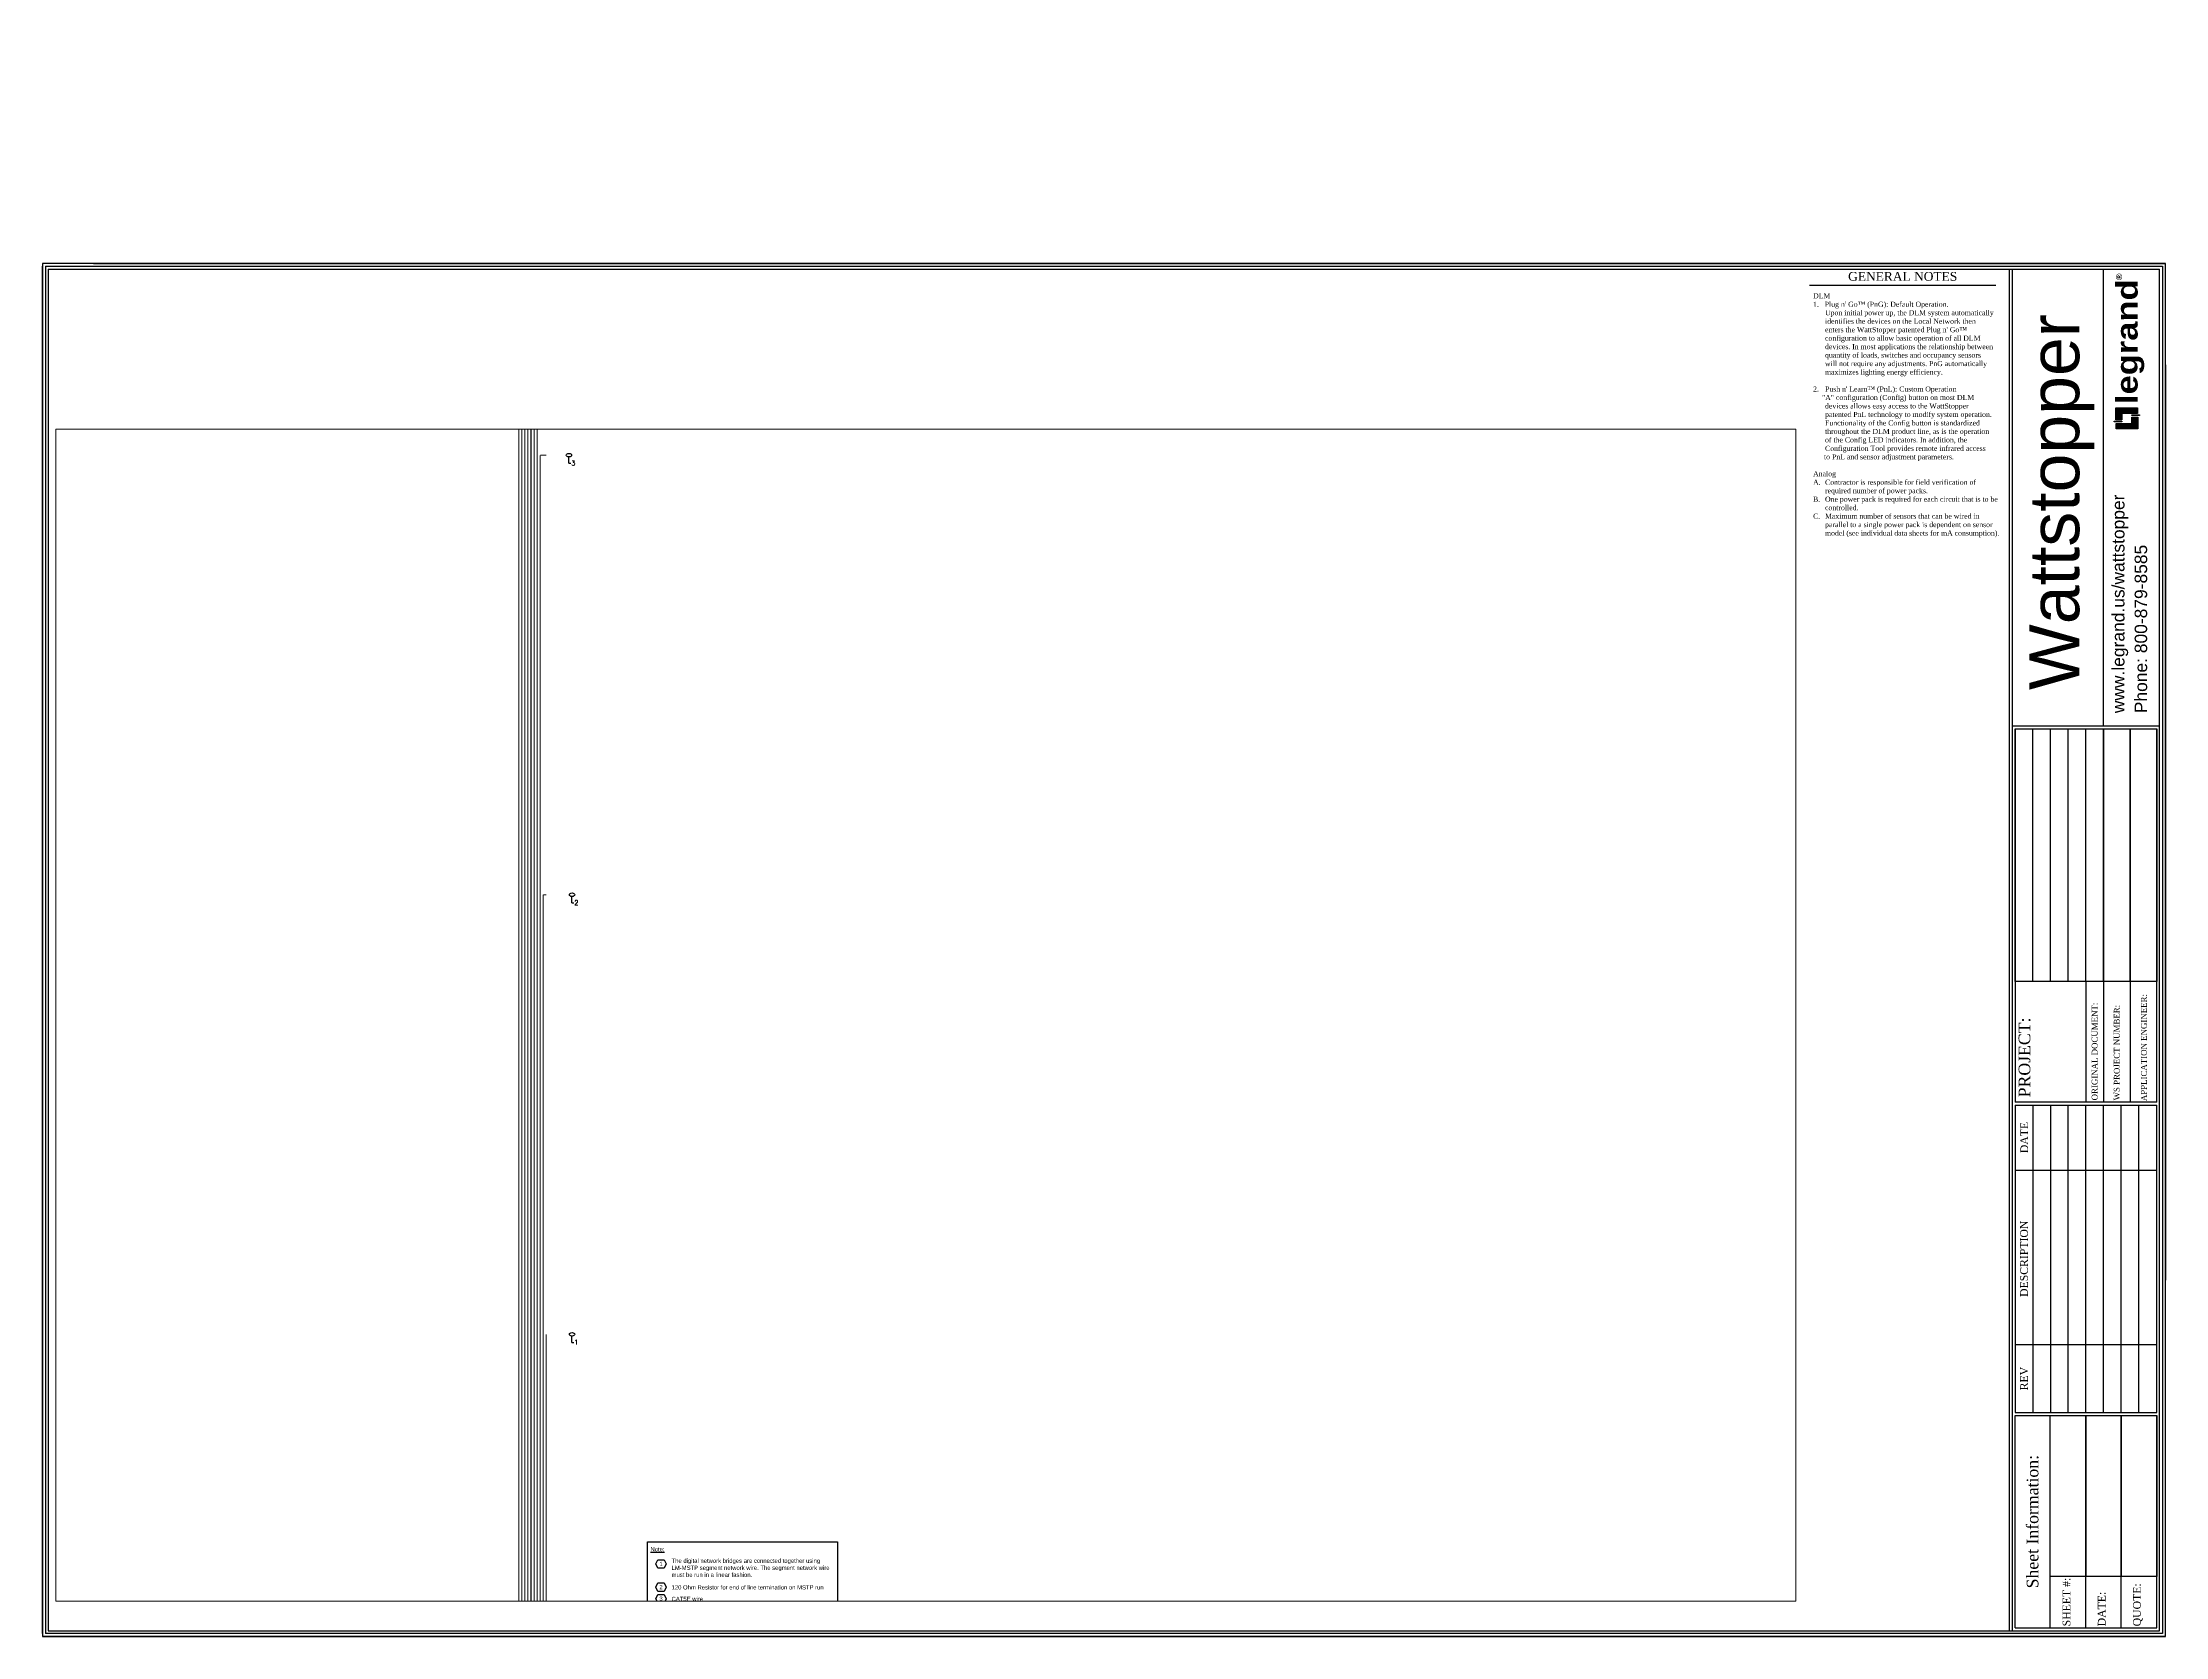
# Paper-space layout 'COMPANY 22 X 34' of a CAD drawing. Header units: inches. Extents: x 10.6 to 44.6, y 10.8 to 36.3.
# The model-space entities are those that its viewports show. They can reach past a viewport. Long polylines and large blocks are cut down to what shows.
import ezdxf
from ezdxf.enums import TextEntityAlignment as Align

# ---------------------------------------------------------------- set-up
doc = ezdxf.new("R2010")
doc.units = ezdxf.units.IN
doc.header["$MEASUREMENT"] = 0
doc.linetypes.add('DASHED', pattern=[0.75, 0.5, -0.25])
doc.linetypes.add('HIDDEN', pattern=[0.375, 0.25, -0.125])
for name, color, linetype in [('_TW_DLM_Analog_Mix', 160, 'Continuous'), ('_WS_120_OHM', 160, 'Continuous'), ('_WS_18_AWG', 7, 'Continuous'), ('_WS_20_AWG', 7, 'Continuous'), ('_WS_CAT5E', 3, 'Continuous'), ('_WS_MSTP', 160, 'HIDDEN'), ('_WS_WattStopper', 160, 'Continuous'), ('Riser', 7, 'Continuous')]:
    doc.layers.add(name, color=color, linetype=linetype)
doc.layers.add('_WS_Viewport', color=7, linetype='Continuous', plot=False)
doc.styles.add('Arial', font='arial.ttf', dxfattribs={"height": 0.1875})
doc.styles.add('Legrand', font='ariblk.ttf', dxfattribs={"height": 0.1875})
doc.styles.get("Standard").update_dxf_attribs({"font": 'arial.ttf'})
doc.styles.add('WS8th', font='complex.shx', dxfattribs={"height": 0.1875})
doc.styles.add('WSTB', font='times.ttf')

# ---------------------------------------------------------------- blocks, each defined once
blk = doc.blocks.new('*U248')
at = {"layer": '_WS_WattStopper'}
h = blk.add_hatch(color=256, dxfattribs=at)
h.dxf.hatch_style = 1
h.paths.add_polyline_path([(33.556, 19.349), (33.556, 19.537), (33.462, 19.537), (33.462, 19.436), (33.208, 19.436), (33.208, 19.349)])
h.paths.add_polyline_path([(33.461, 19.573), (33.461, 19.56), (33.584, 19.56), (33.584, 19.573)])
h.paths.add_polyline_path([(33.302, 19.459), (33.302, 19.472), (33.178, 19.472), (33.178, 19.459)])
h.paths.add_polyline_path([(33.3, 19.596), (33.554, 19.596), (33.554, 19.683), (33.207, 19.683), (33.207, 19.495), (33.3, 19.495)])
at = {"layer": '_TW_DLM_Analog_Mix', "const_width": 0.0213}
blk.add_lwpolyline([(28.298, 21.649), (31.284, 21.649)], dxfattribs=at)
at = {"layer": '_WS_WattStopper', "linetype": 'Continuous'}
for p, q in [((34, 22), (0, 22)), ((0, 22), (0, 0)), ((0, 0.047), (0, 21.953)), ((0.047, 21.953), (0.047, 0.047)), ((0.047, 21.953), (33.953, 21.953)), ((0.094, 21.906), (33.906, 21.906)), ((0.094, 21.906), (0.094, 0.094)), ((0.817, 22), (34, 22))]:
    blk.add_line(p, q, dxfattribs=at)
at = {"layer": '_WS_WattStopper'}
for p, q in [((31.496, 21.906), (31.496, 0.094)), ((31.543, 21.906), (31.543, 0.094)), ((33.007, 14.592), (33.007, 21.906)), ((33.906, 0.094), (33.906, 21.906)), ((33.953, 21.953), (33.953, 0.047)), ((34, 0), (34, 22)), ((34, 20.373), (34, 5.711)), ((31.543, 14.592), (33.906, 14.592)), ((31.59, 14.545), (33.859, 14.545)), ((31.59, 14.545), (31.59, 8.562)), ((31.874, 10.494), (31.874, 14.545)), ((32.157, 10.494), (32.157, 14.545)), ((32.44, 10.494), (32.44, 14.545)), ((32.724, 10.494), (32.724, 14.545)), ((33.859, 8.562), (33.859, 14.545)), ((32.724, 10.494), (32.724, 8.562)), ((33.007, 10.494), (33.007, 8.562)), ((33.433, 10.494), (33.433, 8.562)), ((33.859, 8.562), (31.59, 8.562)), ((31.59, 8.515), (33.859, 8.515)), ((31.59, 8.515), (31.59, 3.588)), ((31.879, 3.588), (31.879, 8.515)), ((32.161, 3.588), (32.161, 8.515)), ((32.443, 3.588), (32.443, 8.515)), ((32.725, 3.588), (32.725, 8.515)), ((33.007, 3.588), (33.007, 8.515)), ((33.289, 3.588), (33.289, 8.515)), ((33.571, 3.588), (33.571, 8.515)), ((33.859, 3.588), (33.859, 8.515)), ((31.59, 7.474), (33.859, 7.474)), ((31.59, 4.677), (33.859, 4.677)), ((31.59, 3.588), (33.859, 3.588)), ((31.59, 3.541), (33.859, 3.541)), ((31.59, 0.141), (31.59, 3.541)), ((32.154, 0.141), (32.154, 3.541)), ((32.154, 0.141), (32.154, 3.541)), ((32.725, 0.141), (32.725, 3.541)), ((32.725, 0.141), (32.725, 3.541)), ((33.289, 0.141), (33.289, 3.541)), ((33.859, 0.141), (33.859, 3.541)), ((33.859, 0.141), (33.859, 3.541)), ((0, 0), (34, 0)), ((33.953, 0.047), (0.047, 0.047)), ((0.094, 0.094), (33.906, 0.094)), ((31.59, 0.141), (33.859, 0.141)), ((34, 0), (0, 0))]:
    blk.add_line(p, q, dxfattribs=at)
for points in [[(33.302, 19.472), (33.302, 19.459), (33.178, 19.459), (33.178, 19.472)], [(33.3, 19.596), (33.3, 19.495), (33.207, 19.495), (33.207, 19.683), (33.554, 19.683), (33.554, 19.596)], [(33.462, 19.436), (33.462, 19.537), (33.556, 19.537), (33.556, 19.349), (33.208, 19.349), (33.208, 19.436)], [(33.461, 19.56), (33.461, 19.573), (33.584, 19.573), (33.584, 19.56)], [(31.59, 14.545), (33.007, 14.545), (33.007, 10.494), (31.59, 10.494)], [(33.007, 14.545), (33.433, 14.545), (33.433, 10.494), (33.007, 10.494)], [(33.433, 14.545), (33.859, 14.545), (33.859, 10.494), (33.433, 10.494)]]:
    blk.add_lwpolyline(points, close=True, dxfattribs=at)
for points in [[(32.725, 3.541), (32.725, 0.962), (32.154, 0.962), (32.154, 3.541)], [(33.289, 3.541), (33.289, 0.962), (32.725, 0.962), (32.725, 3.541)], [(33.859, 3.541), (33.859, 0.962), (33.289, 0.962), (33.289, 3.541)]]:
    blk.add_lwpolyline(points, dxfattribs=at)
at = {"insert": (13.845, 25.539), "char_height": 0.18, "attachment_point": 6}
blk.add_mtext('\\A1;', dxfattribs=at)
at = {"layer": '_TW_DLM_Analog_Mix', "style": 'WSTB'}
blk.add_text('GENERAL NOTES', height=0.14221, dxfattribs=at).set_placement((29.791, 21.72), align=Align.CENTER)
at = {"layer": '_TW_DLM_Analog_Mix', "linetype": 'Continuous', "insert": (28.356, 21.521), "char_height": 0.081447, "width": 2.86234, "attachment_point": 1, "style": 'WSTB'}
blk.add_mtext('DLM\\P1.   Plug n\' Go™ (PnG): Default Operation. \\P\\pl0.1912,t0.1912;Upon initial power up, the DLM system automatically identifies the devices on the Local Network then enters the WattStopper patented Plug n\' Go™ configuration to allow basic operation of all DLM devices. In most applications the relationship between quantity of loads, switches and occupancy sensors will not require any adjustments. PnG automatically maximizes lighting energy efficiency.\\P\\pl0;\\P\\pi-0.1912,l0.1912;2.^IPush n\' Learn™ (PnL): Custom Operation  \\P\\pi-0.0478;"A" configuration (Config) button on most DLM devices allows easy access to the WattStopper patented PnL technology to modify system operation. Functionality of the Config button is standardized throughout the DLM product line, as is the operation of the Config LED indicators. In addition, the Configuration Tool provides remote infrared access \\P to PnL and sensor adjustment parameters.\\P\\P\\pi0,l0,tz;Analog\\P\\pi-0.19119,l0.19119,t0.19119,0.28678;A.^IContractor is responsible for field verification of \\P\\pi0,t0.28678;required number of power packs.\\P\\pi-0.19119,t0.19119,0.28678;B.^IOne power pack is required for each circuit that is to be \\P\\pi0,t0.28678;controlled.\\P\\pi-0.19119,t0.19119,0.28678;C.^IMaximum number of sensors that can be wired in \\P\\pi0,t0.28678;parallel to a single power pack is dependent on sensor \\Pmodel (see individual data sheets for mA consumption).', dxfattribs=at)
at = {"layer": '_WS_WattStopper', "style": 'Legrand'}
blk.add_text('®', height=0.094, rotation=90, dxfattribs=at).set_placement((33.304, 21.728))
blk.add_text('legrand', height=0.3457, rotation=90, dxfattribs=at).set_placement((33.381, 19.746), align=Align.MIDDLE_LEFT)
at = {"layer": '_WS_WattStopper', "rotation": 90}
for s, width, gutter_width, heights, insert, char_height, attachment_point, style in [('\\A2;{\\fArial|b0|i0|c0|p34;\\H5.3333x;Wattstopper}', 0.68888, 0.938, [0], (32.339, 18.176), 0.15, 5, 'Arial'), ('\\A2;{\\fArial|b0|i0|c0|p34;\\H5.3333x;www.legrand.us/wattstopper}', 6.42662, 0.938, [0], (33.273, 14.793), 0.03743, 4, 'WS8th'), ('\\A2;{\\fArial|b0|i0|c0|p34;\\H5.3333x;Phone: 800-879-8585}', 6.42662, 0.938, [0], (33.607, 14.793), 0.03743, 4, 'WS8th'), ('APPLICATION ENGINEER:', 1.86507, 1, [0.103], (33.607, 8.578), 0.09396, 1, 'WSTB'), ('PROJECT:', 1.42207, 1, [0], (31.647, 9.278), 0.188, 2, 'WSTB'), ('ORIGINAL DOCUMENT:', 1.87558, 1, [0], (32.818, 8.59), 0.09399, 1, 'WSTB'), ('WS PROJECT NUMBER:', 1.87558, 1, [0], (33.172, 8.59), 0.09399, 1, 'WSTB'), ('DATE', 0.92998, 1, [0], (31.738, 7.995), 0.1244, 5, 'WSTB'), ('DESCRIPTION', 0.92998, 1, [0], (31.735, 6.052), 0.12436, 5, 'WSTB'), ('REV', 0.92998, 1, [0], (31.735, 4.133), 0.1244, 5, 'WSTB'), ('Sheet Information:', 2.39584, 1, [0], (31.872, 1.841), 0.188, 5, 'WSTB'), ('SHEET #:', 3.24622, 1, [0], (32.352, 0.164), 0.1244, 1, 'WSTB'), ('DATE:', 3.24622, 1, [0], (32.916, 0.164), 0.1244, 1, 'WSTB'), ('QUOTE:', 3.24622, 1, [0], (33.48, 0.164), 0.1244, 1, 'WSTB')]:
    blk.add_mtext_dynamic_manual_height_columns(s, width=width, gutter_width=gutter_width, heights=heights, dxfattribs=dict(at, insert=insert, char_height=char_height, attachment_point=attachment_point, style=style))
at = {"layer": '_WS_WattStopper', "style": 'WSTB'}
for tag, height, p in [('PROJECT1', 0.141, (31.732, 12.519)), ('PROJECT2', 0.141, (32.015, 12.519)), ('PROJECT3', 0.141, (32.299, 12.519)), ('PROJECT4', 0.141, (32.582, 12.519)), ('DOCUMENT', 0.141, (32.865, 12.519)), ('PRJB', 0.141, (33.22, 12.519)), ('NAME', 0.141, (33.646, 12.519)), ('REVISION_1', 0.089, (32.02, 7.995)), ('REVISION_2', 0.089, (32.302, 7.995)), ('REVISION_3', 0.089, (32.584, 7.995)), ('REVISION_4', 0.089, (32.866, 7.995)), ('REVISION_5', 0.089, (33.145, 7.995)), ('REVISION_6', 0.089, (33.43, 7.995)), ('REVISION_7', 0.089, (33.712, 7.995)), ('REVISION_1_DESC', 0.089, (32.02, 6.052)), ('REVISION_2_DESC', 0.089, (32.302, 6.052)), ('REVISION_3_DESC', 0.089, (32.584, 6.052)), ('REVISION_4_DESC', 0.089, (32.866, 6.052)), ('REVISION_5_DESC', 0.089, (33.148, 6.052)), ('REVISION_6_DESC', 0.089, (33.43, 6.052)), ('SHEET', 0.141, (32.436, 2.252)), ('DATE', 0.141, (33.007, 2.252)), ('QUOTE', 0.141, (33.571, 2.252))]:
    blk.add_attdef(tag, text='', height=height, rotation=90, dxfattribs=at).set_placement(p, align=Align.MIDDLE_CENTER)
blk = doc.blocks.new('_HEX_NOTE_2')
at = {"color": 0, "linetype": 'Continuous'}
for p, q in [((-0.3, 0), (-0.18, 0.24)), ((-0.18, -0.24), (-0.3, 0)), ((-0.18, 0.24), (0.18, 0.24)), ((0.18, 0.24), (0.3, 0)), ((0.3, 0), (0.18, -0.24)), ((0.18, -0.24), (-0.18, -0.24))]:
    blk.add_line(p, q, dxfattribs=at)
at = {"color": 0, "style": 'Arial'}
blk.add_text('2', height=0.24, dxfattribs=at).set_placement((0, 0), align=Align.MIDDLE_CENTER)
blk = doc.blocks.new('_HEX_NOTE_3')
at = {"color": 0, "linetype": 'Continuous'}
for p, q in [((-0.3, 0), (-0.18, 0.24)), ((-0.18, -0.24), (-0.3, 0)), ((-0.18, 0.24), (0.18, 0.24)), ((0.18, 0.24), (0.3, 0)), ((0.3, 0), (0.18, -0.24)), ((0.18, -0.24), (-0.18, -0.24))]:
    blk.add_line(p, q, dxfattribs=at)
at = {"color": 0, "style": 'Arial'}
blk.add_text('3', height=0.24, dxfattribs=at).set_placement((0, 0), align=Align.MIDDLE_CENTER)
blk = doc.blocks.new('_HEX_NOTE_4')
at = {"color": 0, "linetype": 'Continuous'}
for p, q in [((-0.3, 0), (-0.18, 0.24)), ((-0.18, -0.24), (-0.3, 0)), ((-0.18, 0.24), (0.18, 0.24)), ((0.18, 0.24), (0.3, 0)), ((0.3, 0), (0.18, -0.24)), ((0.18, -0.24), (-0.18, -0.24))]:
    blk.add_line(p, q, dxfattribs=at)
at = {"color": 0, "style": 'Arial'}
blk.add_text('4', height=0.24, dxfattribs=at).set_placement((0, 0), align=Align.MIDDLE_CENTER)
blk = doc.blocks.new('_HEX_NOTE_1')
at = {"color": 0, "linetype": 'Continuous'}
for p, q in [((-0.3, 0), (-0.18, 0.24)), ((-0.18, -0.24), (-0.3, 0)), ((-0.18, 0.24), (0.18, 0.24)), ((0.18, 0.24), (0.3, 0)), ((0.3, 0), (0.18, -0.24)), ((0.18, -0.24), (-0.18, -0.24))]:
    blk.add_line(p, q, dxfattribs=at)
at = {"color": 0, "style": 'Arial'}
blk.add_text('1', height=0.24, dxfattribs=at).set_placement((0, 0), align=Align.MIDDLE_CENTER)

msp = doc.modelspace()

# ---------------------------------------------------------------- linework, layer by layer
msp.add_lwpolyline([(6.5717, -13.01184), (17.38935, -13.01184), (17.38935, -21.98197), (6.5717, -21.98197)], close=True)
at = {"layer": '_WS_120_OHM', "linetype": 'Continuous'}
for p, q in [((7.04708, -15.58935), (7.16708, -15.34935)), ((7.16708, -15.82935), (7.04708, -15.58935)), ((7.16708, -15.34935), (7.52708, -15.34935)), ((7.52708, -15.34935), (7.64708, -15.58935)), ((7.64708, -15.58935), (7.52708, -15.82935)), ((7.52708, -15.82935), (7.16708, -15.82935))]:
    msp.add_line(p, q, dxfattribs=at)
at = {"layer": '_WS_CAT5E', "linetype": 'Continuous'}
for p, q in [((7.04708, -16.24679), (7.16708, -16.00679)), ((7.16708, -16.48679), (7.04708, -16.24679)), ((7.16708, -16.00679), (7.52708, -16.00679)), ((7.52708, -16.48679), (7.16708, -16.48679)), ((7.52708, -16.00679), (7.64708, -16.24679)), ((7.64708, -16.24679), (7.52708, -16.48679))]:
    msp.add_line(p, q, dxfattribs=at)
at = {"layer": '_WS_MSTP', "color": 7, "linetype": 'Continuous'}
for p, q in [((2.11183, 48.32915), (2.11183, 48.69028)), ((2.11183, 48.32915), (2.22161, 48.32915)), ((2.28543, 23.32915), (2.28543, 23.69028)), ((2.28543, 23.32915), (2.39521, 23.32915)), ((2.28543, 23.32915), (2.39521, 23.32915)), ((2.28543, -1.67085), (2.28543, -1.30972)), ((2.28543, -1.67085), (2.39521, -1.67085))]:
    msp.add_line(p, q, dxfattribs=at)
at = {"layer": '_WS_MSTP', "color": 7, "linetype": 'DASHED', "const_width": 0.06}
for points in [[(-0.73896, 48.79006), (-0.73896, 73.79006)], [(-0.56536, 48.79006), (-0.56536, 73.79006)], [(-0.39176, 48.79006), (-0.39176, 73.79006)], [(-0.21816, 48.79006), (-0.21816, 73.79006)], [(-0.04456, 48.79006), (-0.04456, 73.79006)], [(0.12904, 48.79006), (0.12904, 73.79006)], [(0.30264, 48.79006), (0.30264, 73.79006)], [(-0.73896, 23.79006), (-0.73896, 48.79006)], [(-0.56536, 23.79006), (-0.56536, 48.79006)], [(-0.39176, 23.79006), (-0.39176, 48.79006)], [(-0.21816, 23.79006), (-0.21816, 48.79006)], [(-0.04456, 23.79006), (-0.04456, 48.79006)], [(0.12904, 23.79006), (0.12904, 48.79006)], [(0.30264, 23.79006), (0.30264, 48.79006)], [(0.47624, 23.79006), (0.47624, 48.79006)], [(0.47624, 48.79006), (0.82344, 48.79006)], [(-0.73896, -1.20994), (-0.73896, 23.79006)], [(-0.56536, -1.20994), (-0.56536, 23.79006)], [(-0.39176, -1.20994), (-0.39176, 23.79006)], [(-0.21816, -1.20994), (-0.21816, 23.79006)], [(-0.04456, -1.20994), (-0.04456, 23.79006)], [(0.12904, -1.20994), (0.12904, 23.79006)], [(0.30264, -1.20994), (0.30264, 23.79006)], [(0.47624, -1.20994), (0.47624, 23.79006)], [(0.64984, -1.20994), (0.64984, 23.79006)], [(0.64984, 23.79006), (0.82344, 23.79006)], [(-0.73896, -26.20994), (-0.73896, -1.20994)], [(-0.56536, -26.20994), (-0.56536, -1.20994)], [(-0.39176, -26.20994), (-0.39176, -1.20994)], [(-0.21816, -26.20994), (-0.21816, -1.20994)], [(-0.04456, -26.20994), (-0.04456, -1.20994)], [(0.12904, -26.20994), (0.12904, -1.20994)], [(0.30264, -26.20994), (0.30264, -1.20994)], [(0.47624, -26.20994), (0.47624, -1.20994)], [(0.64984, -26.20994), (0.64984, -1.20994)], [(0.82344, -26.20994), (0.82344, -1.20994)]]:
    msp.add_lwpolyline(points, dxfattribs=at)
at = {"layer": '_WS_MSTP', "color": 7, "linetype": 'Continuous'}
for centre in [(2.11349, 48.79006), (2.28709, 23.79006), (2.28709, -1.20994)]:
    msp.add_ellipse(centre, major_axis=(0.15129, 0), ratio=0.659604563, dxfattribs=at)

# ---------------------------------------------------------------- block references
at = {"layer": '_WS_120_OHM'}
msp.add_blockref('_HEX_NOTE_2', (7.34708, -15.58935), dxfattribs=at)
at = {"layer": '_WS_18_AWG'}
msp.add_blockref('_HEX_NOTE_4', (7.34708, -16.90424), dxfattribs=at)
at = {"layer": '_WS_CAT5E'}
msp.add_blockref('_HEX_NOTE_3', (7.34708, -16.24679), dxfattribs=at)
at = {"layer": '_WS_MSTP'}
msp.add_blockref('_HEX_NOTE_1', (7.34708, -14.26872), dxfattribs=at)

# ---------------------------------------------------------------- texts
msp.add_text('%%UNote:', height=0.24).set_placement((6.74708, -13.54872))
at = {"layer": '_WS_120_OHM'}
msp.add_text('2', height=0.24, dxfattribs=at).set_placement((7.34708, -15.70935), align=Align.CENTER)
at = {"layer": '_WS_120_OHM', "insert": (7.94708, -15.604), "char_height": 0.24, "width": 9.2357068, "attachment_point": 4}
msp.add_mtext('120 Ohm Resistor for end of line termination on MSTP run', dxfattribs=at)
at = {"layer": '_WS_20_AWG', "insert": (7.94708, -16.91889), "char_height": 0.24, "width": 9.2357068, "attachment_point": 4}
msp.add_mtext('#18 AWG up to 1000 feet Class 2 wire', dxfattribs=at)
at = {"layer": '_WS_CAT5E'}
msp.add_text('3', height=0.24, dxfattribs=at).set_placement((7.34708, -16.36679), align=Align.CENTER)
at = {"layer": '_WS_CAT5E', "insert": (7.94708, -16.26145), "char_height": 0.24, "width": 9.2357068, "attachment_point": 4}
msp.add_mtext('CAT5E wire', dxfattribs=at)
at = {"layer": '_WS_MSTP', "color": 7, "linetype": 'Continuous', "char_height": 0.27067, "attachment_point": 1, "style": 'WS8th'}
for s, insert in [('3', (2.24427, 48.47445)), ('2', (2.41787, 23.47445)), ('1', (2.41787, -1.52555))]:
    msp.add_mtext_dynamic_manual_height_columns(s, width=100.2027733, gutter_width=0.9375, heights=[0], dxfattribs=dict(at, insert=insert))
at = {"layer": '_WS_MSTP', "insert": (7.94708, -13.96872), "char_height": 0.24, "width": 9.2357068, "attachment_point": 1}
msp.add_mtext('The digital network bridges are connected together using LM-MSTP segment network wire. The segment network wire must be run in a linear fashion.', dxfattribs=at)
at = {"layer": 'Riser', "color": 30, "insert": (-51.53668, -16.35191), "char_height": 7, "attachment_point": 4}
msp.add_mtext_dynamic_manual_height_columns('Type \\PGSR3', width=26.7906867, gutter_width=1, heights=[0], dxfattribs=at)

psp = doc.layouts.new('COMPANY 22 X 34')

# ---------------------------------------------------------------- block references
at = {"layer": '_WS_WattStopper'}
psp.add_blockref('*U248', (10.608, 10.751), dxfattribs=at)

# ---------------------------------------------------------------- viewports
at = {"layer": '_WS_Viewport'}
psp.add_viewport(center=(24.755, 20.707), size=(27.87, 18.77866), view_center_point=(22.4015, 16.94356), view_height=66.6655007, dxfattribs=at)

doc.saveas('drawing.dxf')
